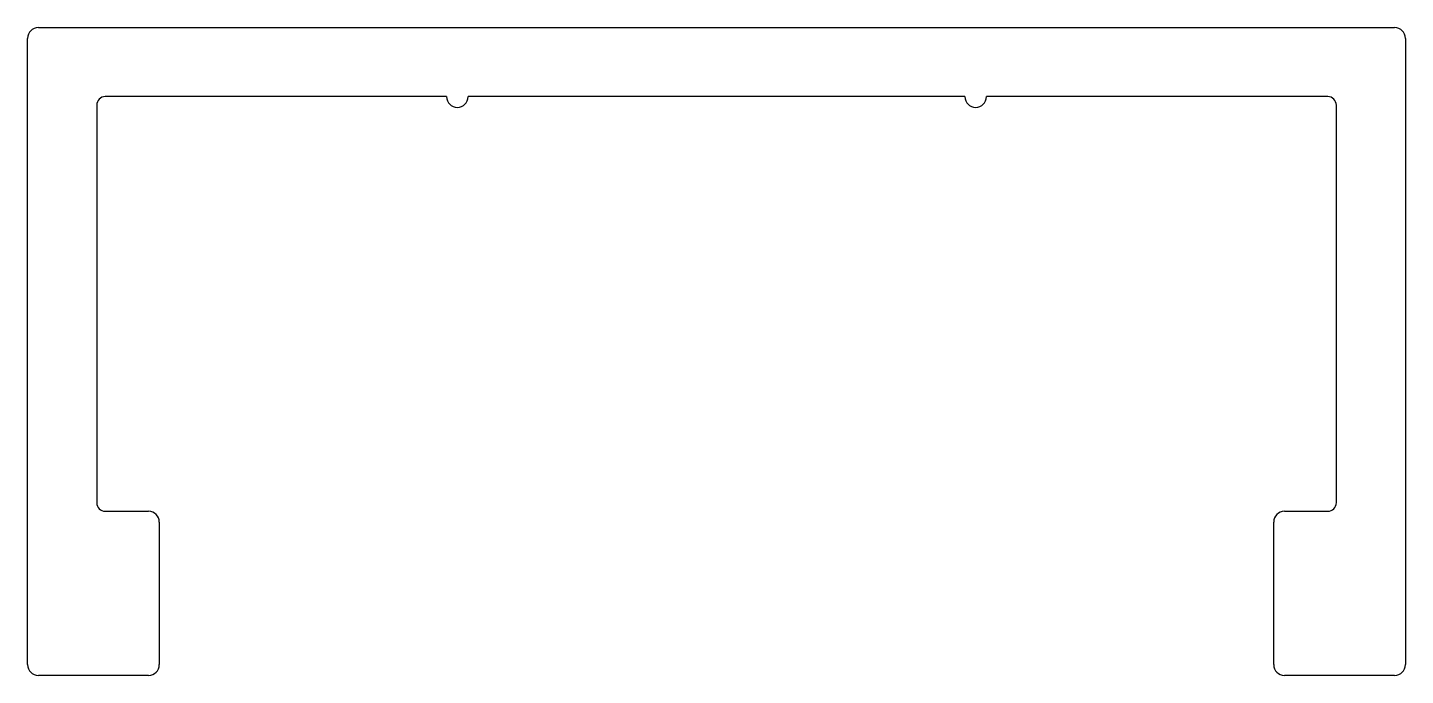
# Model space of a CAD drawing. Extents: x 1.8 to 33.7, y 1.1 to 16.1.
import ezdxf

# ---------------------------------------------------------------- set-up
doc = ezdxf.new("R2010")
doc.units = 0
doc.layers.get('0').update_dxf_attribs({"linetype": 'CONTINUOUS'})

msp = doc.modelspace()

# ---------------------------------------------------------------- linework, layer by layer
at = {"color": 0}
for p, q in [((2.058, 16.059), (33.458, 16.059)), ((1.808, 1.309), (1.808, 15.809)), ((33.708, 15.809), (33.708, 1.309)), ((11.508, 14.459), (3.608, 14.459)), ((23.508, 14.459), (12.008, 14.459)), ((31.908, 14.459), (24.008, 14.459)), ((3.408, 14.259), (3.408, 5.059)), ((32.108, 5.059), (32.108, 14.259)), ((3.608, 4.859), (4.608, 4.859)), ((30.908, 4.859), (31.908, 4.859)), ((4.858, 4.609), (4.858, 1.309)), ((30.658, 1.309), (30.658, 4.609)), ((4.608, 1.059), (2.058, 1.059)), ((33.458, 1.059), (30.908, 1.059))]:
    msp.add_line(p, q, dxfattribs=at)
for centre, radius, start, end in [((2.058, 15.809), 0.25, 90, 180), ((33.458, 15.809), 0.25, 0, 90), ((3.608, 14.259), 0.2, 90, 180), ((11.758, 14.459), 0.25, 180, 0), ((23.758, 14.459), 0.25, 180, 0), ((31.908, 14.259), 0.2, 360, 90), ((3.608, 5.059), 0.2, 180, 270), ((4.608, 4.609), 0.25, 0, 90), ((30.908, 4.609), 0.25, 90, 180), ((31.908, 5.059), 0.2, 270, 360), ((2.058, 1.309), 0.25, 180, 270), ((4.608, 1.309), 0.25, 270, 360), ((30.908, 1.309), 0.25, 180, 270), ((33.458, 1.309), 0.25, 270, 0)]:
    msp.add_arc(centre, radius, start, end, dxfattribs=at)

doc.saveas('drawing.dxf')
